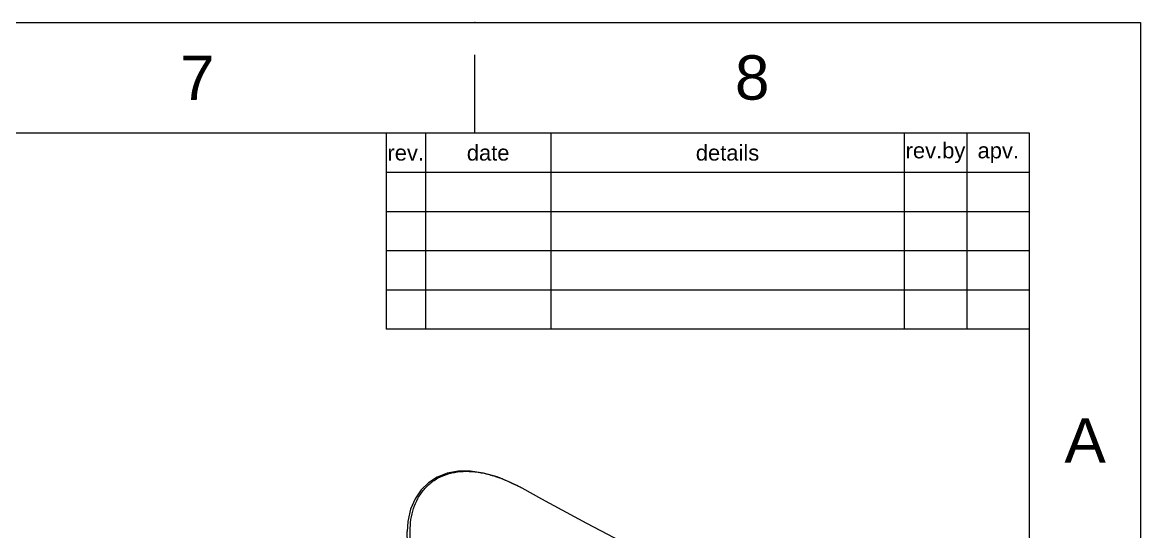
# Model space of a CAD drawing. Header units: millimetres. Extents: x 1991 to 2585, y -1131 to -711.
# Drawn here: x 2442 to 2584.5, y -776.3 to -711.4 of the extents above; entities that cross this region are included whole.
import ezdxf

# ---------------------------------------------------------------- set-up
doc = ezdxf.new("R2010")
doc.units = ezdxf.units.MM
doc.header["$LTSCALE"] = 0.1
doc.layers.get('0').update_dxf_attribs({"lineweight": 13})
doc.layers.add('DIM', color=3, linetype='Continuous', lineweight=9)
doc.layers.add('FORM', color=7, linetype='Continuous', lineweight=13)
doc.layers.add('TEXT', color=2, linetype='Continuous')
doc.styles.get("Standard").update_dxf_attribs({"font": 'arial.ttf'})

msp = doc.modelspace()

# ---------------------------------------------------------------- linework, layer by layer
for p, q in [((2499.693, -725.536), (2499.693, -715.536)), ((2570.4, -725.536), (2004.744, -725.536)), ((2570.4, -1117.253), (2570.4, -725.536))]:
    msp.add_line(p, q)
at = {"color": 7, "linetype": 'Continuous'}
for p, q in [((2505.732, -770.805), (2504.269, -770.061)), ((2508.256, -772.191), (2505.716, -770.8)), ((2491.082, -776.331), (2491.082, -776.311))]:
    msp.add_line(p, q, dxfattribs=at)
for points in [[(2504.269, -770.061), (2502.564, -769.36), (2500.829, -768.86), (2499.141, -768.611), (2497.588, -768.623), (2496.195, -768.877), (2494.923, -769.368), (2493.798, -770.088), (2492.849, -771.016), (2492.089, -772.135), (2491.519, -773.466), (2491.169, -775.025), (2491.082, -776.331)], [(2523.593, -780.292), (2519.243, -778.074), (2513.96, -775.28), (2508.256, -772.191)]]:
    msp.add_lwpolyline(points, dxfattribs=at)
for centre, radius, start, end in [((2498.03, -782.132), 13.542, 74.68841, 76.17575), ((2497.103, -785.059), 16.614, 69.6294, 69.9333), ((2496.892, -785.622), 17.215, 68.37241, 69.62347), ((2494.008, -792.014), 24.23, 61.71793, 64.09022), ((2492.326, -795.194), 27.827, 61.23639, 61.77056)]:
    msp.add_arc(centre, radius, start, end, dxfattribs=at)
for points, knots in [([(2495.373, -783.467), (2494.933, -783.35), (2494.3, -783.025), (2493.596, -782.412), (2492.965, -781.672), (2492.341, -780.597), (2491.825, -779.192), (2491.52, -777.723), (2491.388, -775.768), (2491.67, -773.827), (2492.414, -772.08), (2493.198, -770.925), (2494.203, -769.964), (2495.406, -769.245), (2496.763, -768.793), (2498.223, -768.608), (2499.743, -768.67), (2500.758, -768.857), (2501.266, -768.982)], [0, 0, 0, 0, 0.0589918, 0.0895517, 0.120809, 0.184652, 0.2494016, 0.3141701, 0.3783502, 0.5029693, 0.5635914, 0.6232859, 0.6826139, 0.7424146, 0.803497, 0.8666687, 0.9321849, 1, 1, 1, 1]), ([(2501.606, -769.071), (2501.707, -769.098), (2502.11, -769.213), (2502.508, -769.346), (2502.804, -769.454)], [0, 0, 0, 0, 0.2480948, 1, 1, 1, 1]), ([(2503.237, -769.619), (2503.352, -769.664), (2503.81, -769.851), (2504.261, -770.057), (2504.595, -770.219)], [0, 0, 0, 0, 0.2483772, 1, 1, 1, 1]), ([(2495.351, -783.833), (2495.003, -783.732), (2494.324, -783.429), (2493.439, -782.737), (2492.701, -781.857), (2491.908, -780.518), (2491.261, -778.664), (2491.081, -777.105), (2491.082, -776.331)], [0, 0, 0, 0, 0.1184436, 0.2397915, 0.3645011, 0.4914615, 0.7470074, 1, 1, 1, 1])]:
    msp.add_open_spline(points, degree=3, knots=knots, dxfattribs=at)
msp.add_point((2499.693, -711.394))
at = {"layer": 'DIM', "color": 7}
msp.add_lwpolyline([(1990.602, -711.394), (2584.542, -711.394), (2584.542, -1131.394), (1990.602, -1131.394)], close=True, dxfattribs=at)
at = {"layer": 'FORM'}
for p, q in [((2488.4, -725.536), (2488.4, -750.536)), ((2493.4, -725.536), (2493.4, -750.536)), ((2509.4, -725.536), (2509.4, -750.536)), ((2554.4, -725.536), (2554.4, -750.536)), ((2562.4, -725.536), (2562.4, -750.536)), ((2570.4, -730.536), (2488.4, -730.536)), ((2570.4, -735.536), (2488.4, -735.536)), ((2570.4, -740.536), (2488.4, -740.536)), ((2570.4, -745.536), (2488.4, -745.536)), ((2570.4, -750.536), (2488.4, -750.536))]:
    msp.add_line(p, q, dxfattribs=at)

# ---------------------------------------------------------------- texts
at = {"char_height": 5.657, "attachment_point": 5}
for s, width, insert in [('7', 50, (2464.34, -718.465)), ('8', 50, (2535.047, -718.465)), ('A', 10, (2577.471, -764.707))]:
    msp.add_mtext_dynamic_manual_height_columns(s, width=width, gutter_width=12.5, heights=[0], dxfattribs=dict(at, insert=insert))
at = {"layer": 'TEXT', "char_height": 2, "attachment_point": 5}
for s, width, insert in [('rev.by', 8, (2558.4, -728.036)), ('rev.', 5, (2490.9, -728.036)), ('date', 16, (2501.4, -728.036)), ('details', 45, (2531.9, -728.036)), ('apv.', 8, (2566.4, -728.036))]:
    msp.add_mtext_dynamic_manual_height_columns(s, width=width, gutter_width=12.5, heights=[0], dxfattribs=dict(at, insert=insert))

doc.saveas('drawing.dxf')
